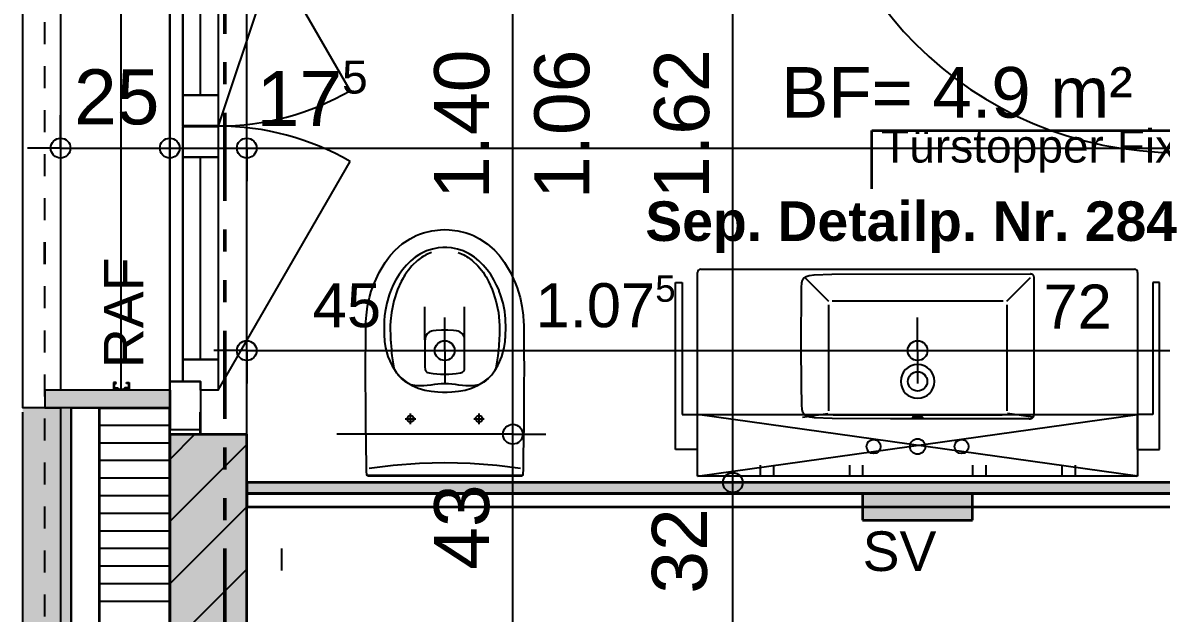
# Model space of a CAD drawing. Header units: centimetres. Extents: x 0.3 to 84.3, y 0.3 to 59.7.
# Drawn here: x 31.57 to 36.74, y 35.16 to 37.84 of the extents above; entities that cross this region are included whole.
import ezdxf

# ---------------------------------------------------------------- set-up
doc = ezdxf.new("R2010")
doc.units = ezdxf.units.CM
for name, pattern in [('AUSGEZOGEN', [0]), ('LINIE_17', [0.05, 0, -0.05]), ('LINIE_23', [0.79, 0.4, -0.13, 0, -0.13, 0, -0.13]), ('PHANTOM', [63.5, 31.75, -6.35, 6.35, -6.35, 6.35, -6.35]), ('PUNKT', [6.35, 0, -6.35]), ('RAND', [44.45, 12.7, -6.35, 12.7, -6.35, 0, -6.35]), ('VERDECKT', [9.525, 6.35, -3.175])]:
    doc.linetypes.add(name, pattern=pattern)
for name, color, linetype, lineweight in [('Allgemein', 7, 'AUSGEZOGEN', 35), ('Aussenwandverkleidung', 7, 'AUSGEZOGEN', 35), ('Bauachsen grob', 7, 'RAND', 25), ('Daemmung', 7, 'AUSGEZOGEN', 35), ('Fenster', 7, 'AUSGEZOGEN', 35), ('Fensterleibung Beton', 7, 'AUSGEZOGEN', 35), ('Fuellflaeche tragende Wände MW', 7, 'AUSGEZOGEN', 25), ('Holz Fassadenverkleidung', 7, 'AUSGEZOGEN', 35), ('Konstruktion oben', 7, 'VERDECKT', 25), ('Leichtbauwaende', 7, 'AUSGEZOGEN', 35), ('Oeffnungsrichtung Fenster', 7, 'AUSGEZOGEN', 25), ('Raumbezeichnung', 7, 'AUSGEZOGEN', 35), ('Rolladen', 7, 'AUSGEZOGEN', 25), ('Spengler', 7, 'AUSGEZOGEN', 35), ('Text Detail', 7, 'AUSGEZOGEN', 50), ('Text Werkplan Ausfuehrung', 7, 'AUSGEZOGEN', 50), ('Tuerzarge', 7, 'AUSGEZOGEN', 25), ('Unterkonstruktion', 7, 'AUSGEZOGEN', 35), ('Vorhangbrett', 7, 'AUSGEZOGEN', 25), ('Wand Mauerwerk tragend', 7, 'AUSGEZOGEN', 35), ('Werkplan- Ausfuehrungsmasse', 7, 'AUSGEZOGEN', 25)]:
    doc.layers.add(name, color=color, linetype=linetype, lineweight=lineweight)
for name, color, linetype, lineweight, true_color in [('Fachplaner Sanitaer', 7, 'AUSGEZOGEN', 35, 0x656565), ('Sanitaer Apparate', 7, 'AUSGEZOGEN', 35, 0x656565), ('Sanitaer Text', 7, 'AUSGEZOGEN', 35, 0x656565), ('Sanitaer Vermassung', 7, 'AUSGEZOGEN', 35, 0x656565)]:
    doc.layers.add(name, color=color, linetype=linetype, lineweight=lineweight, true_color=true_color)
doc.styles.add('ARIAL', font='ARIAL.TTF')

msp = doc.modelspace()

# ---------------------------------------------------------------- hatches: boundary and pattern name
at = {"layer": 'Allgemein', "linetype": 'AUSGEZOGEN', "lineweight": 25}
h = msp.add_hatch(color=32, dxfattribs=at)
h.paths.add_polyline_path([(31.788, 38.6497), (31.788, 48.7957), (31.74, 48.7957), (31.74, 38.6497)])
h.paths.add_polyline_path([(31.74, 31.0897), (31.788, 31.0897), (31.788, 36.0897), (31.74, 36.0897)])
h.paths.add_polyline_path([(31.74, 20.2597), (31.788, 20.2597), (31.788, 23.8297), (31.74, 23.8297)])
h.paths.add_polyline_path([(31.74, 26.3897), (31.788, 26.3897), (31.788, 28.5297), (31.74, 28.5297)])
at = {"layer": 'Daemmung', "linetype": 'AUSGEZOGEN', "lineweight": 25}
msp.add_hatch(color=32, dxfattribs=at).paths.add_polyline_path([(31.916, 36.0897), (32.236, 36.0897), (32.236, 36.1697), (31.916, 36.1697), (31.836, 36.1697), (31.788, 36.1697), (31.74, 36.1697), (31.668, 36.1697), (31.668, 36.0897), (31.74, 36.0897), (31.788, 36.0897), (31.836, 36.0897)])
at = {"layer": 'Fachplaner Sanitaer', "linetype": 'AUSGEZOGEN', "lineweight": 35, "true_color": 0xedf5de}
msp.add_hatch(color=7, dxfattribs=at).paths.add_polyline_path([(35.386, 35.6997), (35.386, 35.5797), (35.886, 35.5797), (35.886, 35.6997)])
at = {"layer": 'Fuellflaeche tragende Wände MW', "linetype": 'AUSGEZOGEN', "lineweight": 25}
msp.add_hatch(color=254, dxfattribs=at).paths.add_polyline_path([(32.236, 35.9697), (32.236, 31.2097), (32.586, 31.2097), (32.586, 35.9697)])
at = {"layer": 'Leichtbauwaende', "linetype": 'AUSGEZOGEN', "lineweight": 25, "true_color": 0xababab}
msp.add_hatch(color=253, dxfattribs=at).paths.add_polyline_path([(32.586, 35.6997), (38.696, 35.6997), (38.696, 35.7497), (32.586, 35.7497)])
at = {"layer": 'Spengler', "linetype": 'AUSGEZOGEN', "lineweight": 25, "true_color": 0xfafafa}
msp.add_hatch(color=7, dxfattribs=at).paths.add_polyline_path([(31.568, 36.0897), (31.568, 31.0897), (31.74, 31.0897), (31.74, 36.0897)])

# ---------------------------------------------------------------- linework, layer by layer
at = {"layer": 'Allgemein', "color": 7, "linetype": 'AUSGEZOGEN', "lineweight": 25}
for p, q in [((31.74, 36.0897), (31.74, 31.0897)), ((31.788, 31.0897), (31.788, 36.0897))]:
    msp.add_line(p, q, dxfattribs=at)
at = {"layer": 'Aussenwandverkleidung', "color": 7, "linetype": 'VERDECKT', "lineweight": 25}
msp.add_line((31.74, 38.5697), (31.74, 36.1697), dxfattribs=at)
at = {"layer": 'Bauachsen grob', "color": 32, "linetype": 'LINIE_23', "lineweight": 50, "true_color": 0xc36e14}
msp.add_line((32.486, 1.3897), (32.486, 58.1), dxfattribs=at)
at = {"layer": 'Daemmung', "color": 7, "linetype": 'AUSGEZOGEN', "lineweight": 25}
for p, q in [((31.74, 36.1697), (31.668, 36.1697)), ((31.668, 36.1697), (31.668, 36.0897)), ((31.788, 36.1697), (31.74, 36.1697)), ((31.836, 36.1697), (31.788, 36.1697)), ((31.916, 36.1697), (31.836, 36.1697)), ((32.236, 36.1697), (31.916, 36.1697)), ((32.236, 36.0897), (32.236, 36.1697)), ((31.668, 36.0897), (31.74, 36.0897)), ((31.788, 36.0897), (31.836, 36.0897)), ((31.836, 36.0897), (31.916, 36.0897)), ((31.916, 36.0897), (32.236, 36.0897)), ((32.236, 36.0097), (31.916, 36.0097)), ((32.236, 35.9297), (31.916, 35.9297))]:
    msp.add_line(p, q, dxfattribs=at)
at = {"layer": 'Daemmung', "color": 7, "linetype": 'AUSGEZOGEN', "lineweight": 35}
for p, q in [((31.916, 36.0897), (32.236, 36.0897)), ((31.916, 36.0897), (31.916, 31.0897)), ((32.236, 35.9697), (32.236, 36.0897)), ((32.236, 31.2097), (32.236, 35.9697))]:
    msp.add_line(p, q, dxfattribs=at)
at = {"layer": 'Daemmung', "color": 7, "linetype": 'AUSGEZOGEN', "lineweight": 25}
for points in [[(32.236, 35.8497), (31.916, 35.8497), (31.916, 35.8497)], [(32.236, 35.7697), (31.916, 35.7697), (31.916, 35.7697)], [(32.236, 35.7697), (31.916, 35.7697), (31.916, 35.7697)], [(32.236, 35.6897), (31.916, 35.6897), (31.916, 35.6897)], [(32.236, 35.6097), (31.916, 35.6097), (31.916, 35.6097)], [(32.236, 35.5297), (31.916, 35.5297), (31.916, 35.5297)], [(32.236, 35.4497), (31.916, 35.4497), (31.916, 35.4497)], [(32.236, 35.4497), (31.916, 35.4497), (31.916, 35.4497)], [(32.236, 35.3697), (31.916, 35.3697), (31.916, 35.3697)], [(32.236, 35.2897), (31.916, 35.2897), (31.916, 35.2897)], [(32.236, 35.2097), (31.916, 35.2097), (31.916, 35.2097)]]:
    msp.add_lwpolyline(points, dxfattribs=at)
at = {"layer": 'Fachplaner Sanitaer', "color": 55, "linetype": 'VERDECKT', "lineweight": 35, "true_color": 0x91b44b}
for p, q in [((35.386, 35.6997), (35.386, 35.5797)), ((35.886, 35.6997), (35.386, 35.6997)), ((35.886, 35.5797), (35.886, 35.6997)), ((35.386, 35.5797), (35.886, 35.5797))]:
    msp.add_line(p, q, dxfattribs=at)
at = {"layer": 'Fenster', "color": 7, "linetype": 'AUSGEZOGEN', "lineweight": 25}
for p, q in [((32.376, 37.5107), (32.376, 38.4297)), ((32.376, 36.3097), (32.376, 37.2287))]:
    msp.add_line(p, q, dxfattribs=at)
for points in [[(32.236, 36.0897), (31.568, 36.0897), (31.568, 38.6497), (32.236, 38.6497), (32.236, 36.0897)], [(32.296, 38.5297), (32.296, 37.3707), (32.376, 37.3707), (32.376, 37.3687), (32.296, 37.3687), (32.296, 36.2097), (32.236, 36.2097), (32.236, 38.5297), (32.296, 38.5297)], [(32.296, 37.5107), (32.296, 38.4297), (32.456, 38.4297), (32.456, 37.5107), (32.296, 37.5107)], [(32.376, 37.3707), (32.296, 37.3707), (32.296, 37.5107), (32.456, 37.5107), (32.456, 37.3707), (32.376, 37.3707)], [(32.296, 37.2287), (32.296, 37.3687), (32.376, 37.3687), (32.456, 37.3687), (32.456, 37.2287), (32.296, 37.2287)], [(32.296, 36.3097), (32.296, 37.2287), (32.456, 37.2287), (32.456, 36.3097), (32.296, 36.3097)], [(32.376, 36.1697), (32.376, 36.2097), (32.296, 36.2097), (32.296, 36.3097), (32.456, 36.3097), (32.456, 36.1697), (32.376, 36.1697)], [(32.236, 35.9897), (32.236, 36.2097), (32.376, 36.2097), (32.376, 35.9897), (32.236, 35.9897)]]:
    msp.add_lwpolyline(points, dxfattribs=at)
at = {"layer": 'Fensterleibung Beton', "color": 7, "linetype": 'AUSGEZOGEN', "lineweight": 25}
msp.add_line((32.586, 35.9697), (32.586, 38.7697), dxfattribs=at)
at = {"layer": 'Holz Fassadenverkleidung', "color": 7, "linetype": 'LINIE_17', "lineweight": 25}
msp.add_line((31.668, 10.9417), (31.668, 48.8677), dxfattribs=at)
at = {"layer": 'Konstruktion oben', "color": 7, "linetype": 'PUNKT', "lineweight": 35}
msp.add_line((31.668, 10.9417), (31.668, 48.8677), dxfattribs=at)
at = {"layer": 'Leichtbauwaende', "color": 7, "linetype": 'AUSGEZOGEN', "lineweight": 35}
for p, q in [((38.696, 35.7497), (32.586, 35.7497)), ((32.586, 35.7497), (32.586, 35.6997)), ((32.586, 35.6997), (38.696, 35.6997)), ((38.696, 35.6997), (32.586, 35.6997)), ((32.586, 35.6997), (32.586, 35.6397)), ((32.586, 35.6397), (38.696, 35.6397))]:
    msp.add_line(p, q, dxfattribs=at)
at = {"layer": 'Oeffnungsrichtung Fenster', "color": 7, "linetype": 'AUSGEZOGEN', "lineweight": 25}
for p, q in [((32.456, 38.5697), (33.056, 37.5305)), ((32.656, 37.9702), (32.456, 37.3707)), ((32.456, 36.1697), (33.056, 37.209))]:
    msp.add_line(p, q, dxfattribs=at)
for centre, start, end in [((32.456, 38.5697), 270, 300), ((32.456, 36.1697), 60, 90)]:
    msp.add_arc(centre, 1.2, start, end, dxfattribs=at)
at = {"layer": 'Rolladen', "color": 7, "linetype": 'PHANTOM', "lineweight": 25}
msp.add_line((32.016, 36.1697), (32.016, 38.5697), dxfattribs=at)
at = {"layer": 'Rolladen', "color": 7, "linetype": 'AUSGEZOGEN', "lineweight": 25}
for p, q in [((31.992, 36.2047), (31.98, 36.2047)), ((31.98, 36.2047), (31.98, 36.1707)), ((31.984, 36.2007), (31.984, 36.1807)), ((31.984, 36.2007), (31.992, 36.2007)), ((31.984, 36.1807), (31.9997, 36.1807)), ((31.992, 36.2007), (31.992, 36.2047)), ((31.9997, 36.1807), (32.0067, 36.1737)), ((32.0323, 36.1807), (32.0253, 36.1737)), ((32.048, 36.1807), (32.0323, 36.1807)), ((32.04, 36.2047), (32.052, 36.2047)), ((32.04, 36.2007), (32.04, 36.2047)), ((32.048, 36.2007), (32.04, 36.2007)), ((32.048, 36.2007), (32.048, 36.1807)), ((32.052, 36.2047), (32.052, 36.1707)), ((31.984, 36.1707), (31.98, 36.1707)), ((31.984, 36.1767), (31.984, 36.1707)), ((31.984, 36.1767), (31.998, 36.1767)), ((31.998, 36.1767), (32.005, 36.1697)), ((32.027, 36.1697), (32.005, 36.1697)), ((32.0067, 36.1737), (32.0253, 36.1737)), ((32.021, 36.1697), (32.011, 36.1697)), ((32.022, 36.1697), (32.021, 36.1697)), ((32.034, 36.1767), (32.027, 36.1697)), ((32.048, 36.1767), (32.034, 36.1767)), ((32.048, 36.1767), (32.048, 36.1707)), ((32.052, 36.1707), (32.048, 36.1707))]:
    msp.add_line(p, q, dxfattribs=at)
at = {"layer": 'Sanitaer Apparate', "color": 7, "linetype": 'AUSGEZOGEN', "lineweight": 25}
for p, q in [((33.2934, 36.8342), (33.3287, 36.8578)), ((33.3287, 36.8578), (33.3567, 36.8721)), ((33.3567, 36.8721), (33.371, 36.8781)), ((33.371, 36.8781), (33.3891, 36.8844)), ((33.3891, 36.8844), (33.4275, 36.8941)), ((33.4275, 36.8941), (33.4668, 36.899)), ((33.4668, 36.899), (33.4866, 36.8997)), ((33.4866, 36.8997), (33.5065, 36.899)), ((33.5065, 36.899), (33.5458, 36.8941)), ((33.5458, 36.8941), (33.5842, 36.8844)), ((33.5842, 36.8844), (33.6023, 36.8781)), ((33.6023, 36.8781), (33.6166, 36.8721)), ((33.6166, 36.8721), (33.6446, 36.8578)), ((33.6446, 36.8578), (33.6799, 36.8342)), ((33.2401, 36.7833), (33.2614, 36.8065)), ((33.2614, 36.8065), (33.2934, 36.8342)), ((33.4038, 36.8023), (33.3852, 36.794)), ((33.43, 36.8106), (33.4038, 36.8023)), ((33.457, 36.8159), (33.43, 36.8106)), ((33.4773, 36.8176), (33.457, 36.8159)), ((33.4869, 36.8178), (33.4773, 36.8176)), ((33.4965, 36.8176), (33.4869, 36.8178)), ((33.5168, 36.8159), (33.4965, 36.8176)), ((33.5438, 36.8106), (33.5168, 36.8159)), ((33.57, 36.8023), (33.5438, 36.8106)), ((33.5886, 36.794), (33.57, 36.8023)), ((33.6799, 36.8342), (33.7119, 36.8065)), ((33.7119, 36.8065), (33.7332, 36.7833)), ((33.1887, 36.7051), (33.2158, 36.7501)), ((33.2158, 36.7501), (33.23, 36.7705)), ((33.23, 36.7705), (33.2401, 36.7833)), ((33.332, 36.7574), (33.3124, 36.7382)), ((33.3525, 36.7739), (33.332, 36.7574)), ((33.3628, 36.7596), (33.3365, 36.7346)), ((33.3687, 36.7848), (33.3525, 36.7739)), ((33.3806, 36.7726), (33.3628, 36.7596)), ((33.3767, 36.7895), (33.3687, 36.7848)), ((33.3852, 36.794), (33.3767, 36.7895)), ((33.3881, 36.7772), (33.3806, 36.7726)), ((33.3937, 36.7805), (33.3881, 36.7772)), ((33.4007, 36.7842), (33.3937, 36.7805)), ((33.4112, 36.7891), (33.4007, 36.7842)), ((33.4186, 36.7921), (33.4112, 36.7891)), ((33.4268, 36.7951), (33.4186, 36.7921)), ((33.547, 36.7951), (33.5552, 36.7921)), ((33.5552, 36.7921), (33.5626, 36.7891)), ((33.5626, 36.7891), (33.5731, 36.7842)), ((33.5731, 36.7842), (33.5801, 36.7805)), ((33.5801, 36.7805), (33.5857, 36.7772)), ((33.5857, 36.7772), (33.5932, 36.7726)), ((33.5971, 36.7895), (33.5886, 36.794)), ((33.5932, 36.7726), (33.611, 36.7596)), ((33.6051, 36.7848), (33.5971, 36.7895)), ((33.6213, 36.774), (33.6051, 36.7848)), ((33.611, 36.7596), (33.6373, 36.7346)), ((33.6417, 36.7574), (33.6213, 36.774)), ((33.6614, 36.7382), (33.6417, 36.7574)), ((33.7332, 36.7833), (33.7433, 36.7705)), ((33.7433, 36.7705), (33.7575, 36.7501)), ((33.7575, 36.7501), (33.7846, 36.7051)), ((33.1664, 36.6577), (33.1887, 36.7051)), ((33.2784, 36.6948), (33.264, 36.6712)), ((33.2945, 36.7172), (33.2784, 36.6948)), ((33.3124, 36.7382), (33.2945, 36.7172)), ((33.3133, 36.7053), (33.3048, 36.6924)), ((33.321, 36.7158), (33.3133, 36.7053)), ((33.3365, 36.7346), (33.321, 36.7158)), ((33.6373, 36.7346), (33.6528, 36.7158)), ((33.6528, 36.7158), (33.6605, 36.7053)), ((33.6605, 36.7053), (33.669, 36.6924)), ((33.6793, 36.7172), (33.6614, 36.7382)), ((33.6954, 36.6948), (33.6793, 36.7172)), ((33.7098, 36.6712), (33.6954, 36.6948)), ((33.7846, 36.7051), (33.8069, 36.6577)), ((34.636, 35.7857), (34.636, 36.705)), ((34.65, 36.719), (36.622, 36.719)), ((36.636, 36.705), (36.636, 35.7857)), ((33.1575, 36.6345), (33.1664, 36.6577)), ((33.2518, 36.6478), (33.2438, 36.63)), ((33.264, 36.6712), (33.2518, 36.6478)), ((33.2887, 36.664), (33.2722, 36.6276)), ((33.2966, 36.6786), (33.2887, 36.664)), ((33.2984, 36.6817), (33.2966, 36.6786)), ((33.2998, 36.6842), (33.2984, 36.6817)), ((33.3048, 36.6924), (33.2998, 36.6842)), ((33.669, 36.6924), (33.674, 36.6842)), ((33.674, 36.6842), (33.6754, 36.6817)), ((33.6754, 36.6817), (33.6772, 36.6786)), ((33.6772, 36.6786), (33.6851, 36.664)), ((33.6851, 36.664), (33.7016, 36.6276)), ((33.722, 36.6477), (33.7098, 36.6712)), ((33.73, 36.63), (33.722, 36.6477)), ((33.8069, 36.6577), (33.8158, 36.6345)), ((34.536, 35.8997), (34.536, 36.6597)), ((34.536, 36.6597), (34.566, 36.6597)), ((34.566, 36.6597), (34.566, 36.0597)), ((35.123, 36.6817), (35.2307, 36.574)), ((36.0417, 36.5744), (36.149, 36.6817)), ((36.1657, 36.0589), (36.1657, 36.681)), ((36.736, 36.6597), (36.706, 36.6597)), ((36.706, 36.6597), (36.706, 36.0597)), ((36.736, 35.8997), (36.736, 36.6597)), ((33.1358, 36.5512), (33.1442, 36.5908)), ((33.1442, 36.5908), (33.1525, 36.6197)), ((33.1525, 36.6197), (33.1575, 36.6345)), ((33.2335, 36.6032), (33.2225, 36.5657)), ((33.2394, 36.6193), (33.2335, 36.6032)), ((33.2403, 36.6216), (33.2394, 36.6193)), ((33.2407, 36.6227), (33.2403, 36.6216)), ((33.2438, 36.63), (33.2407, 36.6227)), ((33.2722, 36.6276), (33.255, 36.5761)), ((33.7016, 36.6276), (33.7188, 36.5761)), ((33.7331, 36.6227), (33.73, 36.63)), ((33.7335, 36.6216), (33.7331, 36.6227)), ((33.7344, 36.6193), (33.7335, 36.6216)), ((33.7403, 36.6032), (33.7344, 36.6193)), ((33.7514, 36.5657), (33.7403, 36.6032)), ((33.8158, 36.6345), (33.8208, 36.6197)), ((33.8208, 36.6197), (33.8291, 36.5908)), ((33.8291, 36.5908), (33.8375, 36.5512)), ((33.1303, 36.511), (33.1358, 36.5512)), ((33.2225, 36.5657), (33.215, 36.5273)), ((33.255, 36.5761), (33.2438, 36.523)), ((33.3959, 36.399), (33.3959, 36.5487)), ((33.5768, 36.399), (33.5768, 36.5487)), ((33.7188, 36.5761), (33.73, 36.523)), ((33.7588, 36.5273), (33.7514, 36.5657)), ((33.8375, 36.5512), (33.843, 36.511)), ((33.1282, 36.481), (33.1303, 36.511)), ((33.2124, 36.5069), (33.2107, 36.487)), ((33.215, 36.5273), (33.2124, 36.5069)), ((33.2438, 36.523), (33.2396, 36.4833)), ((33.73, 36.523), (33.7342, 36.4833)), ((33.7613, 36.5086), (33.7588, 36.5273)), ((33.7624, 36.4957), (33.7613, 36.5086)), ((33.7632, 36.4782), (33.7624, 36.4957)), ((33.843, 36.511), (33.8451, 36.481)), ((33.1274, 36.4284), (33.1275, 36.444)), ((33.1275, 36.444), (33.1277, 36.4575)), ((33.1277, 36.4575), (33.1278, 36.4673)), ((33.1278, 36.4673), (33.1282, 36.481)), ((33.2107, 36.487), (33.2104, 36.4669)), ((33.2104, 36.4669), (33.2105, 36.4484)), ((33.2105, 36.4484), (33.211, 36.4234)), ((33.2389, 36.4643), (33.2388, 36.4464)), ((33.2388, 36.4464), (33.2392, 36.4203)), ((33.2396, 36.4833), (33.2389, 36.4643)), ((33.4256, 36.4378), (33.4162, 36.4339)), ((33.4322, 36.4391), (33.4256, 36.4378)), ((33.4467, 36.4408), (33.4322, 36.4391)), ((33.4723, 36.4424), (33.4467, 36.4408)), ((33.5003, 36.4424), (33.4723, 36.4424)), ((33.526, 36.4408), (33.5003, 36.4424)), ((33.5405, 36.4391), (33.526, 36.4408)), ((33.547, 36.4378), (33.5405, 36.4391)), ((33.5564, 36.4339), (33.547, 36.4378)), ((33.7342, 36.4833), (33.7349, 36.4643)), ((33.735, 36.4464), (33.7346, 36.4203)), ((33.7349, 36.4643), (33.735, 36.4464)), ((33.7628, 36.4234), (33.7633, 36.4484)), ((33.7634, 36.4652), (33.7632, 36.4782)), ((33.7633, 36.4484), (33.7634, 36.4652)), ((33.8451, 36.481), (33.8455, 36.4673)), ((33.8455, 36.4673), (33.8456, 36.4575)), ((33.8456, 36.4575), (33.8458, 36.444)), ((33.8458, 36.444), (33.846, 36.4209)), ((33.127, 36.3819), (33.1274, 36.4284)), ((33.211, 36.4234), (33.2116, 36.4083)), ((33.2116, 36.4083), (33.2119, 36.4055)), ((33.2119, 36.4055), (33.2121, 36.4034)), ((33.2121, 36.4034), (33.2131, 36.391)), ((33.2131, 36.391), (33.2175, 36.3615)), ((33.2392, 36.4203), (33.2399, 36.404)), ((33.2399, 36.404), (33.2403, 36.3971)), ((33.2403, 36.3971), (33.2407, 36.3898)), ((33.2407, 36.3898), (33.2411, 36.3836)), ((33.3962, 36.3931), (33.3959, 36.3345)), ((33.3988, 36.4138), (33.3962, 36.3931)), ((33.4059, 36.4252), (33.3988, 36.4138)), ((33.4162, 36.4339), (33.4059, 36.4252)), ((33.5668, 36.4252), (33.5564, 36.4339)), ((33.5739, 36.4138), (33.5668, 36.4252)), ((33.5757, 36.4056), (33.5739, 36.4138)), ((33.5765, 36.3874), (33.5757, 36.4056)), ((33.5768, 36.2693), (33.5765, 36.3874)), ((33.7331, 36.3898), (33.7327, 36.3836)), ((33.7335, 36.3971), (33.7331, 36.3898)), ((33.7339, 36.404), (33.7335, 36.3971)), ((33.7346, 36.4203), (33.7339, 36.404)), ((33.7563, 36.3615), (33.7607, 36.391)), ((33.7607, 36.391), (33.7617, 36.4034)), ((33.7617, 36.4034), (33.7619, 36.4055)), ((33.7619, 36.4055), (33.7622, 36.4083)), ((33.7622, 36.4083), (33.7628, 36.4234)), ((33.846, 36.4209), (33.8465, 36.3442)), ((33.1267, 36.3066), (33.127, 36.3819)), ((33.2175, 36.3615), (33.2282, 36.3224)), ((33.2411, 36.3836), (33.242, 36.3715)), ((33.242, 36.3715), (33.2436, 36.3526)), ((33.2436, 36.3526), (33.2448, 36.3396)), ((33.2448, 36.3396), (33.2463, 36.3264)), ((33.3959, 36.3345), (33.396, 36.2777)), ((33.729, 36.3396), (33.7275, 36.3264)), ((33.7302, 36.3526), (33.729, 36.3396)), ((33.7318, 36.3715), (33.7302, 36.3526)), ((33.7327, 36.3836), (33.7318, 36.3715)), ((33.7456, 36.3224), (33.7563, 36.3615)), ((33.8465, 36.3442), (33.8467, 36.2612)), ((33.1267, 36.2536), (33.1267, 36.3066)), ((33.2282, 36.3224), (33.2454, 36.2829)), ((33.2454, 36.2829), (33.2673, 36.2479)), ((33.2463, 36.3264), (33.2502, 36.2982)), ((33.2502, 36.2982), (33.2571, 36.2622)), ((33.7147, 36.2594), (33.7298, 36.2851)), ((33.7236, 36.2982), (33.7167, 36.2622)), ((33.7275, 36.3264), (33.7236, 36.2982)), ((33.7298, 36.2851), (33.7456, 36.3224)), ((33.1267, 36.1996), (33.1267, 36.2536)), ((33.2673, 36.2479), (33.288, 36.2252)), ((33.2896, 36.2226), (33.2721, 36.2417)), ((33.396, 36.2777), (33.3972, 36.2621)), ((33.3972, 36.2621), (33.4006, 36.2565)), ((33.4006, 36.2565), (33.4055, 36.2522)), ((33.4055, 36.2522), (33.4099, 36.2501)), ((33.4099, 36.2501), (33.415, 36.249)), ((33.415, 36.249), (33.4337, 36.2461)), ((33.4337, 36.2461), (33.4677, 36.2432)), ((33.4677, 36.2432), (33.5049, 36.2432)), ((33.5049, 36.2432), (33.539, 36.2461)), ((33.539, 36.2461), (33.5577, 36.249)), ((33.5577, 36.249), (33.5627, 36.2501)), ((33.5627, 36.2501), (33.5672, 36.2522)), ((33.5672, 36.2522), (33.5721, 36.2565)), ((33.5721, 36.2565), (33.5755, 36.2625)), ((33.5755, 36.2625), (33.5768, 36.2693)), ((33.7017, 36.2417), (33.6841, 36.2226)), ((33.6845, 36.2237), (33.6998, 36.2396)), ((33.6998, 36.2396), (33.7068, 36.2482)), ((33.7068, 36.2482), (33.7147, 36.2594)), ((33.8467, 36.2612), (33.8466, 36.1996)), ((33.127, 36.1221), (33.1267, 36.1996)), ((33.288, 36.2252), (33.3121, 36.2056)), ((33.3103, 36.2059), (33.2896, 36.2226)), ((33.3323, 36.1948), (33.3103, 36.2059)), ((33.3121, 36.2056), (33.3381, 36.1904)), ((33.3503, 36.1903), (33.3323, 36.1948)), ((33.3381, 36.1904), (33.3659, 36.1788)), ((33.3589, 36.1895), (33.3503, 36.1903)), ((33.3647, 36.1893), (33.3589, 36.1895)), ((33.3759, 36.1894), (33.3647, 36.1893)), ((33.3659, 36.1788), (33.3951, 36.1704)), ((33.3912, 36.1902), (33.3759, 36.1894)), ((33.4071, 36.1916), (33.3912, 36.1902)), ((33.4231, 36.1933), (33.4071, 36.1916)), ((33.439, 36.1951), (33.4231, 36.1933)), ((33.455, 36.1968), (33.439, 36.1951)), ((33.4703, 36.198), (33.455, 36.1968)), ((33.4816, 36.1984), (33.4703, 36.198)), ((33.4869, 36.1985), (33.4816, 36.1984)), ((33.4922, 36.1984), (33.4869, 36.1985)), ((33.5035, 36.198), (33.4922, 36.1984)), ((33.5188, 36.1968), (33.5035, 36.198)), ((33.5348, 36.1951), (33.5188, 36.1968)), ((33.5507, 36.1933), (33.5348, 36.1951)), ((33.5667, 36.1916), (33.5507, 36.1933)), ((33.5826, 36.1902), (33.5667, 36.1916)), ((33.5786, 36.1704), (33.6079, 36.1788)), ((33.5978, 36.1894), (33.5826, 36.1902)), ((33.6091, 36.1893), (33.5978, 36.1894)), ((33.6079, 36.1788), (33.6357, 36.1904)), ((33.6149, 36.1895), (33.6091, 36.1893)), ((33.6234, 36.1903), (33.6149, 36.1895)), ((33.6415, 36.1948), (33.6234, 36.1903)), ((33.6357, 36.1904), (33.6617, 36.2056)), ((33.6635, 36.2059), (33.6415, 36.1948)), ((33.6617, 36.2056), (33.6845, 36.2237)), ((33.6841, 36.2226), (33.6635, 36.2059)), ((33.8466, 36.1996), (33.8462, 36.1142)), ((33.3951, 36.1704), (33.4253, 36.1648)), ((33.4253, 36.1648), (33.4548, 36.1618)), ((33.4548, 36.1618), (33.4766, 36.1608)), ((33.4766, 36.1608), (33.4869, 36.1607)), ((33.4869, 36.1607), (33.4972, 36.1608)), ((33.4972, 36.1608), (33.519, 36.1618)), ((33.519, 36.1618), (33.5485, 36.1648)), ((33.5485, 36.1648), (33.5786, 36.1704)), ((33.1274, 36.0677), (33.127, 36.1221)), ((33.8462, 36.1142), (33.8454, 36.0202)), ((33.128, 36.0125), (33.1274, 36.0677)), ((33.3071, 36.04), (33.3551, 36.04)), ((33.3161, 36.04), (33.3172, 36.0454)), ((33.3173, 36.0343), (33.3161, 36.04)), ((33.3172, 36.0454), (33.3201, 36.0501)), ((33.3205, 36.0294), (33.3173, 36.0343)), ((33.3201, 36.0501), (33.3243, 36.0533)), ((33.3251, 36.0263), (33.3205, 36.0294)), ((33.3243, 36.0533), (33.3283, 36.0547)), ((33.3292, 36.0251), (33.3251, 36.0263)), ((33.3283, 36.0547), (33.3307, 36.055)), ((33.3318, 36.025), (33.3292, 36.0251)), ((33.3307, 36.055), (33.3331, 36.0548)), ((33.3311, 36.016), (33.3311, 36.064)), ((33.3346, 36.0254), (33.3318, 36.025)), ((33.3331, 36.0548), (33.3371, 36.0537)), ((33.3386, 36.0271), (33.3346, 36.0254)), ((33.3371, 36.0537), (33.3416, 36.0505)), ((33.3424, 36.0303), (33.3386, 36.0271)), ((33.3416, 36.0505), (33.3448, 36.046)), ((33.345, 36.0345), (33.3424, 36.0303)), ((33.3448, 36.046), (33.3459, 36.0418)), ((33.346, 36.0384), (33.345, 36.0345)), ((33.3459, 36.0418), (33.346, 36.0384)), ((33.6182, 36.04), (33.6662, 36.04)), ((33.6272, 36.04), (33.6284, 36.0457)), ((33.6284, 36.0343), (33.6272, 36.04)), ((33.6284, 36.0457), (33.6317, 36.0505)), ((33.6317, 36.0294), (33.6284, 36.0343)), ((33.6317, 36.0505), (33.6362, 36.0537)), ((33.6362, 36.0263), (33.6317, 36.0294)), ((33.6362, 36.0537), (33.6404, 36.0548)), ((33.6404, 36.0251), (33.6362, 36.0263)), ((33.6404, 36.0548), (33.644, 36.0548)), ((33.644, 36.0251), (33.6404, 36.0251)), ((33.6422, 36.016), (33.6422, 36.064)), ((33.644, 36.0548), (33.6482, 36.0537)), ((33.6482, 36.0263), (33.644, 36.0251)), ((33.6482, 36.0537), (33.6527, 36.0505)), ((33.6527, 36.0294), (33.6482, 36.0263)), ((33.6527, 36.0505), (33.6559, 36.046)), ((33.6559, 36.0339), (33.6527, 36.0294)), ((33.6559, 36.046), (33.6571, 36.0417)), ((33.6571, 36.0382), (33.6559, 36.0339)), ((33.6571, 36.0417), (33.6571, 36.0382)), ((34.566, 36.0597), (34.636, 36.0597)), ((34.636, 35.8997), (34.636, 36.0597)), ((35.1121, 36.0475), (35.2283, 36.0641)), ((36.1599, 36.0475), (36.0444, 36.064)), ((36.636, 35.8997), (36.636, 36.0597)), ((36.706, 36.0597), (36.636, 36.0597)), ((33.129, 35.9334), (33.128, 36.0125)), ((33.8454, 36.0202), (33.8443, 35.9334)), ((33.1298, 35.8839), (33.129, 35.9334)), ((33.8443, 35.9334), (33.8435, 35.8839)), ((33.1301, 35.864), (33.1298, 35.8839)), ((33.8435, 35.8839), (33.8432, 35.864)), ((34.636, 35.8997), (34.536, 35.8997)), ((36.636, 35.8997), (36.736, 35.8997)), ((33.1304, 35.8441), (33.1301, 35.864)), ((33.1306, 35.8321), (33.1304, 35.8441)), ((33.1306, 35.8301), (33.1306, 35.8321)), ((33.1306, 35.8299), (33.1306, 35.8301)), ((33.1307, 35.8284), (33.1306, 35.8299)), ((33.1307, 35.8252), (33.1307, 35.8284)), ((33.1308, 35.82), (33.1307, 35.8252)), ((33.1309, 35.814), (33.1308, 35.82)), ((33.1432, 35.8161), (33.2514, 35.8293)), ((33.2514, 35.8293), (33.372, 35.8385)), ((33.372, 35.8385), (33.4869, 35.8419)), ((33.4869, 35.8419), (33.6018, 35.8385)), ((33.6018, 35.8385), (33.7224, 35.8293)), ((33.7224, 35.8293), (33.8306, 35.8161)), ((33.8425, 35.82), (33.8424, 35.814)), ((33.8426, 35.8252), (33.8425, 35.82)), ((33.8427, 35.8287), (33.8426, 35.8252)), ((33.8429, 35.8441), (33.8427, 35.8321)), ((33.8427, 35.8321), (33.8427, 35.8301)), ((33.8427, 35.8301), (33.8427, 35.8299)), ((33.8427, 35.8299), (33.8427, 35.8287)), ((33.8432, 35.864), (33.8429, 35.8441)), ((34.9203, 35.8297), (34.9203, 35.7797)), ((34.9803, 35.8297), (34.9803, 35.7797)), ((35.326, 35.8297), (35.326, 35.7797)), ((35.386, 35.8297), (35.386, 35.7797)), ((35.886, 35.8297), (35.886, 35.7797)), ((35.946, 35.8297), (35.946, 35.7797)), ((36.2917, 35.8297), (36.2917, 35.7797)), ((36.3517, 35.8297), (36.3517, 35.7797)), ((33.1311, 35.8078), (33.1309, 35.814)), ((33.1312, 35.8016), (33.1311, 35.8078)), ((33.1313, 35.7957), (33.1312, 35.8016)), ((33.1314, 35.7904), (33.1313, 35.7957)), ((33.1315, 35.787), (33.1314, 35.7904)), ((33.1316, 35.7856), (33.1315, 35.787)), ((33.1321, 35.7845), (33.1316, 35.7856)), ((33.1337, 35.7823), (33.1321, 35.7845)), ((33.1326, 35.7837), (33.8407, 35.7837)), ((33.136, 35.7797), (33.1337, 35.7823)), ((33.836, 35.7797), (33.136, 35.7797)), ((33.8381, 35.7806), (33.836, 35.7797)), ((33.8398, 35.7825), (33.8381, 35.7806)), ((33.8412, 35.7845), (33.8398, 35.7825)), ((33.8417, 35.7856), (33.8412, 35.7845)), ((33.8418, 35.787), (33.8417, 35.7856)), ((33.8419, 35.7904), (33.8418, 35.787)), ((33.842, 35.7957), (33.8419, 35.7904)), ((33.8421, 35.8016), (33.842, 35.7957)), ((33.8422, 35.8078), (33.8421, 35.8016)), ((33.8424, 35.814), (33.8422, 35.8078)), ((36.63, 35.7797), (34.642, 35.7797))]:
    msp.add_line(p, q, dxfattribs=at)
at = {"layer": 'Sanitaer Apparate', "color": 7, "linetype": 'PHANTOM', "lineweight": 25}
for p, q in [((34.636, 35.7797), (34.636, 36.0597)), ((34.636, 36.0597), (36.636, 36.0597)), ((36.636, 35.7797), (34.636, 36.0597)), ((34.636, 35.7797), (36.636, 36.0597)), ((36.636, 36.0597), (36.636, 35.7797)), ((36.636, 35.7797), (34.636, 35.7797))]:
    msp.add_line(p, q, dxfattribs=at)
at = {"layer": 'Sanitaer Apparate', "color": 7, "linetype": 'AUSGEZOGEN', "lineweight": 25}
for points in [[(36.1433, 36.0397), (35.5134, 36.04), (35.2477, 36.0417), (35.1678, 36.0447), (35.1459, 36.0477), (35.1307, 36.0522), (35.1207, 36.0588), (35.1144, 36.0682), (35.111, 36.0813), (35.1094, 36.1029), (35.1075, 36.1961), (35.107, 36.3699), (35.1087, 36.6365), (35.11, 36.6581), (35.1131, 36.671), (35.1191, 36.6802), (35.1288, 36.6865), (35.1436, 36.6909), (35.1653, 36.6937), (35.2453, 36.6963), (36.1487, 36.6981)], [(36.1657, 36.681), (36.1657, 36.6819), (36.1656, 36.6828), (36.1655, 36.6837), (36.1654, 36.6846), (36.1652, 36.6855), (36.165, 36.6864), (36.1647, 36.6873), (36.1644, 36.6881), (36.164, 36.6889), (36.1636, 36.6897), (36.1632, 36.6905), (36.1627, 36.6913), (36.1621, 36.692), (36.1616, 36.6927), (36.161, 36.6933), (36.1603, 36.6939), (36.1596, 36.6945), (36.1589, 36.695), (36.1582, 36.6955), (36.1574, 36.696), (36.1566, 36.6964), (36.1557, 36.6967), (36.1549, 36.6971), (36.154, 36.6973), (36.1532, 36.6976), (36.1523, 36.6977), (36.1514, 36.6979), (36.1505, 36.698), (36.1496, 36.698), (36.1487, 36.6981)], [(35.2302, 36.5578), (35.2302, 36.452), (35.2302, 36.3463), (35.2302, 36.1501), (35.2302, 36.0765)], [(36.0254, 36.5748), (35.916, 36.5748), (35.8065, 36.5748), (35.636, 36.5748), (35.5164, 36.5748), (35.3968, 36.5748), (35.2473, 36.5748)], [(36.0425, 36.0765), (36.0425, 36.1544), (36.0425, 36.2323), (36.0425, 36.3102), (36.0425, 36.3881), (36.0425, 36.466), (36.0425, 36.5578)], [(35.2526, 36.0573), (35.636, 36.0573), (36.0201, 36.0573)], [(35.612, 36.0458), (35.6121, 36.0457), (35.6122, 36.0455), (35.6126, 36.0454), (35.6131, 36.0452), (35.6138, 36.045), (35.6148, 36.0448), (35.6161, 36.0447), (35.6176, 36.0445), (35.6194, 36.0443), (35.6216, 36.0442), (35.624, 36.044), (35.6268, 36.0439), (35.6297, 36.0438), (35.6328, 36.0438), (35.636, 36.0437), (35.6392, 36.0438), (35.6423, 36.0438), (35.6452, 36.0439), (35.6479, 36.044), (35.6504, 36.0442), (35.6526, 36.0443), (35.6544, 36.0445), (35.6559, 36.0447), (35.6572, 36.0448), (35.6582, 36.045), (35.6589, 36.0452), (35.6594, 36.0454), (35.6598, 36.0455), (35.6599, 36.0457), (35.66, 36.0458), (35.6599, 36.046), (35.6598, 36.0461), (35.6594, 36.0463), (35.6589, 36.0465), (35.6582, 36.0466), (35.6572, 36.0468), (35.6559, 36.047), (35.6544, 36.0472), (35.6526, 36.0473), (35.6504, 36.0475), (35.6479, 36.0476), (35.6452, 36.0478), (35.6423, 36.0478), (35.6392, 36.0479), (35.636, 36.0479), (35.6328, 36.0479), (35.6297, 36.0478), (35.6268, 36.0478), (35.624, 36.0476), (35.6216, 36.0475), (35.6194, 36.0473), (35.6176, 36.0472), (35.6161, 36.047), (35.6148, 36.0468), (35.6138, 36.0466), (35.6131, 36.0465), (35.6126, 36.0463), (35.6122, 36.0461), (35.6121, 36.046), (35.612, 36.0458)], [(36.1433, 36.0397), (36.1444, 36.0397), (36.1455, 36.0398), (36.1466, 36.0399), (36.1477, 36.0401), (36.1489, 36.0403), (36.15, 36.0405), (36.1511, 36.0409), (36.1522, 36.0412), (36.1533, 36.0417), (36.1544, 36.0421), (36.1554, 36.0427), (36.1564, 36.0432), (36.1574, 36.0439), (36.1583, 36.0445), (36.1592, 36.0453), (36.16, 36.046), (36.1608, 36.0468), (36.1616, 36.0477), (36.1622, 36.0485), (36.1629, 36.0494), (36.1634, 36.0503), (36.1639, 36.0513), (36.1643, 36.0522), (36.1647, 36.0532), (36.165, 36.0541), (36.1653, 36.0551), (36.1655, 36.056), (36.1656, 36.057), (36.1657, 36.0579), (36.1657, 36.0589)]]:
    msp.add_lwpolyline(points, dxfattribs=at)
for centre, radius in [((35.636, 36.2097), 0.0438), ((35.436, 35.9137), 0.032), ((35.636, 35.9137), 0.035), ((35.836, 35.9137), 0.032)]:
    msp.add_circle(centre, radius, dxfattribs=at)
for centre, radius, start, end in [((34.65, 36.705), 0.014, 90, 180), ((36.622, 36.705), 0.014, 0, 90), ((35.636, 36.2097), 0.0769, 90.0007, 179.9993), ((35.636, 36.2097), 0.0769, 0.0007, 89.9993), ((35.636, 36.2097), 0.0769, 180.0007, 269.9993), ((35.636, 36.2097), 0.0769, 270.0007, 359.9993), ((34.642, 35.7857), 0.006, 180, 270.2841), ((36.63, 35.7857), 0.006, 269.7161, 359.9996)]:
    msp.add_arc(centre, radius, start, end, dxfattribs=at)
at = {"layer": 'Sanitaer Vermassung', "color": 240, "linetype": 'AUSGEZOGEN', "lineweight": 25}
for p, q in [((32.586, 36.3497), (32.586, 36.4997)), ((33.486, 36.3497), (33.486, 36.4997)), ((35.636, 36.3497), (35.636, 36.4997)), ((32.586, 36.3497), (32.436, 36.3497)), ((32.586, 36.3497), (32.586, 36.1997)), ((32.586, 36.3497), (32.586, 36.3497)), ((33.486, 36.3497), (33.486, 36.1997)), ((33.486, 36.3497), (33.486, 36.3497)), ((33.486, 36.3497), (35.636, 36.3497)), ((35.636, 36.3497), (35.636, 36.1997)), ((35.636, 36.3497), (35.636, 36.3497)), ((35.636, 36.3497), (37.076, 36.3497))]:
    msp.add_line(p, q, dxfattribs=at)
msp.add_lwpolyline([(32.586, 36.3497), (32.7052, 36.3497), (32.7052, 36.3497), (33.486, 36.3497)], dxfattribs=at)
for centre in [(32.586, 36.3497), (33.486, 36.3497), (35.636, 36.3497)]:
    msp.add_circle(centre, 0.045, dxfattribs=at)
at = {"layer": 'Spengler', "color": 7, "linetype": 'AUSGEZOGEN', "lineweight": 25}
msp.add_line((31.568, 31.0897), (31.568, 36.0697), dxfattribs=at)
at = {"layer": 'Text Detail', "color": 7, "linetype": 'AUSGEZOGEN', "lineweight": 35}
for p, q in [((35.4277, 37.3497), (36.816, 37.3497)), ((35.4277, 37.084), (35.4277, 37.3497))]:
    msp.add_line(p, q, dxfattribs=at)
at = {"layer": 'Tuerzarge', "color": 7, "linetype": 'AUSGEZOGEN', "lineweight": 25}
msp.add_arc((36.816, 38.9297), 1.68, 180, 270, dxfattribs=at)
at = {"layer": 'Unterkonstruktion', "color": 7, "linetype": 'AUSGEZOGEN', "lineweight": 25}
for p, q in [((31.788, 36.0897), (31.836, 36.0897)), ((31.788, 36.0897), (31.788, 31.0897)), ((31.836, 36.0897), (31.916, 36.0897)), ((31.916, 31.0897), (31.916, 36.0897))]:
    msp.add_line(p, q, dxfattribs=at)
at = {"layer": 'Vorhangbrett', "color": 191, "linetype": 'PUNKT', "lineweight": 25, "true_color": 0xbe96ea}
msp.add_line((32.746, 35.3497), (32.746, 38.9897), dxfattribs=at)
at = {"layer": 'Wand Mauerwerk tragend', "color": 180, "linetype": 'PUNKT', "lineweight": 35}
for p, q in [((32.376, 35.9697), (32.376, 38.7697)), ((32.236, 38.5697), (32.236, 36.1697)), ((32.236, 36.1697), (32.236, 36.0897)), ((32.236, 36.0897), (32.236, 35.9697)), ((32.236, 35.9697), (32.376, 35.9697))]:
    msp.add_line(p, q, dxfattribs=at)
at = {"layer": 'Wand Mauerwerk tragend', "color": 7, "linetype": 'AUSGEZOGEN', "lineweight": 35}
for p, q in [((32.236, 35.9697), (32.376, 35.9697)), ((32.236, 35.9697), (32.236, 31.2097)), ((32.376, 35.9697), (32.586, 35.9697)), ((32.586, 35.7497), (32.586, 35.9697)), ((32.586, 35.6997), (32.586, 35.7497)), ((32.586, 35.6397), (32.586, 35.6997)), ((32.586, 35.1097), (32.586, 35.6397))]:
    msp.add_line(p, q, dxfattribs=at)
at = {"layer": 'Wand Mauerwerk tragend', "color": 7, "linetype": 'AUSGEZOGEN', "lineweight": 25}
msp.add_line((32.236, 35.8552), (32.3505, 35.9697), dxfattribs=at)
for points in [[(32.236, 35.5724), (32.586, 35.9224), (32.586, 35.9224)], [(32.236, 35.2896), (32.586, 35.6396), (32.586, 35.6396)], [(32.236, 35.0067), (32.586, 35.3567), (32.586, 35.3567)]]:
    msp.add_lwpolyline(points, dxfattribs=at)
at = {"layer": 'Werkplan- Ausfuehrungsmasse', "color": 7, "linetype": 'AUSGEZOGEN', "lineweight": 25}
for p, q in [((34.796, 35.7497), (34.796, 38.9897)), ((33.796, 35.9697), (33.796, 38.7697)), ((31.74, 37.2697), (31.74, 37.4197)), ((32.236, 37.2697), (32.236, 37.4197)), ((32.586, 37.2697), (32.586, 37.4197)), ((31.74, 37.2697), (31.59, 37.2697)), ((31.74, 37.2697), (31.74, 37.1197)), ((31.74, 37.2697), (31.74, 37.2697)), ((31.74, 37.2697), (32.236, 37.2697)), ((32.236, 37.2697), (32.236, 37.1197)), ((32.236, 37.2697), (32.236, 37.2697)), ((32.236, 37.2697), (32.586, 37.2697)), ((32.586, 37.2697), (32.586, 37.1197)), ((32.586, 37.2697), (32.586, 37.2697)), ((33.796, 35.9697), (33.646, 35.9697)), ((33.796, 35.9697), (33.946, 35.9697)), ((33.796, 35.1097), (33.796, 35.9697)), ((34.796, 35.7497), (34.646, 35.7497)), ((34.796, 35.7497), (34.946, 35.7497)), ((34.796, 35.7497), (34.986, 35.7497)), ((34.796, 35.1097), (34.796, 35.7497))]:
    msp.add_line(p, q, dxfattribs=at)
for points in [[(32.586, 37.2697), (34.6635, 37.2697), (34.6635, 37.2697), (38.696, 37.2697)], [(33.796, 35.9697), (33.7329, 35.9697), (33.7329, 35.9697), (33.732, 35.9697), (33.732, 35.9697), (33.7318, 35.9697), (33.7318, 35.9697), (33.7302, 35.9697), (33.7302, 35.9697), (33.7286, 35.9697), (33.7286, 35.9697), (33.7285, 35.9697), (33.7285, 35.9697), (33.7185, 35.9697), (33.7185, 35.9697), (32.996, 35.9697)]]:
    msp.add_lwpolyline(points, dxfattribs=at)
for centre in [(31.74, 37.2697), (32.236, 37.2697), (32.586, 37.2697), (33.796, 35.9697), (34.796, 35.7497)]:
    msp.add_circle(centre, 0.045, dxfattribs=at)

# ---------------------------------------------------------------- texts
at = {"layer": 'Raumbezeichnung', "color": 7, "linetype": 'AUSGEZOGEN', "lineweight": 50, "insert": (35.016, 37.4049), "char_height": 0.23, "width": 0.115, "attachment_point": 7, "style": 'ARIAL'}
msp.add_mtext('BF=\\~4.9\\~m²', dxfattribs=at)
at = {"layer": 'Sanitaer Text', "color": 55, "linetype": 'AUSGEZOGEN', "lineweight": 35, "true_color": 0x91b44b, "insert": (35.386, 35.3457), "char_height": 0.18, "width": 0.09, "attachment_point": 7, "style": 'ARIAL'}
msp.add_mtext('SV', dxfattribs=at)
at = {"layer": 'Sanitaer Vermassung', "color": 240, "linetype": 'AUSGEZOGEN', "lineweight": 35, "attachment_point": 7, "style": 'ARIAL'}
for s, insert, char_height, width in [('45', (32.8862, 36.4531), 0.2, 0.1), ('1.07', (33.8992, 36.4531), 0.2, 0.1), ('5', (34.443, 36.5698), 0.12, 0.06), ('72', (36.208, 36.4497), 0.2, 0.1)]:
    msp.add_mtext(s, dxfattribs=dict(at, insert=insert, char_height=char_height, width=width))
at = {"layer": 'Text Detail', "color": 7, "linetype": 'AUSGEZOGEN', "lineweight": 25, "insert": (35.4698, 37.1589), "char_height": 0.15, "width": 0.075, "attachment_point": 7, "style": 'ARIAL'}
msp.add_mtext('Türstopper\\~FixFax\\~', dxfattribs=at)
at = {"layer": 'Text Werkplan Ausfuehrung', "color": 7, "linetype": 'AUSGEZOGEN', "lineweight": 35, "insert": (34.3981, 36.7935), "char_height": 0.18, "width": 0.09, "attachment_point": 7, "style": 'ARIAL'}
msp.add_mtext('\\fArial|i0|b1|c0|p0;Sep.\\~Detailp.\\~Nr.\\~284', dxfattribs=at)
at = {"layer": 'Text Werkplan Ausfuehrung', "color": 7, "linetype": 'AUSGEZOGEN', "lineweight": 35, "insert": (32.1168, 36.2697), "char_height": 0.18, "width": 0.09, "attachment_point": 7, "rotation": 90, "style": 'ARIAL'}
msp.add_mtext('RAF', dxfattribs=at)
at = {"layer": 'Werkplan- Ausfuehrungsmasse', "color": 7, "linetype": 'AUSGEZOGEN', "lineweight": 50, "char_height": 0.25, "width": 0.125, "attachment_point": 7, "rotation": 90, "style": 'ARIAL'}
for s, insert in [('1.40', (33.6917, 37.0382)), ('1.06', (34.147, 37.0379)), ('1.62', (34.6917, 37.0391)), ('43', (33.6916, 35.3534)), ('32', (34.6816, 35.2447))]:
    msp.add_mtext(s, dxfattribs=dict(at, insert=insert))
at = {"layer": 'Werkplan- Ausfuehrungsmasse', "color": 7, "linetype": 'AUSGEZOGEN', "lineweight": 50, "attachment_point": 7, "style": 'ARIAL'}
for s, insert, char_height, width in [('25', (31.8008, 37.374), 0.25, 0.125), ('5', (33.0195, 37.5156), 0.15, 0.075), ('17', (32.631, 37.3697), 0.25, 0.125)]:
    msp.add_mtext(s, dxfattribs=dict(at, insert=insert, char_height=char_height, width=width))

doc.saveas('drawing.dxf')
